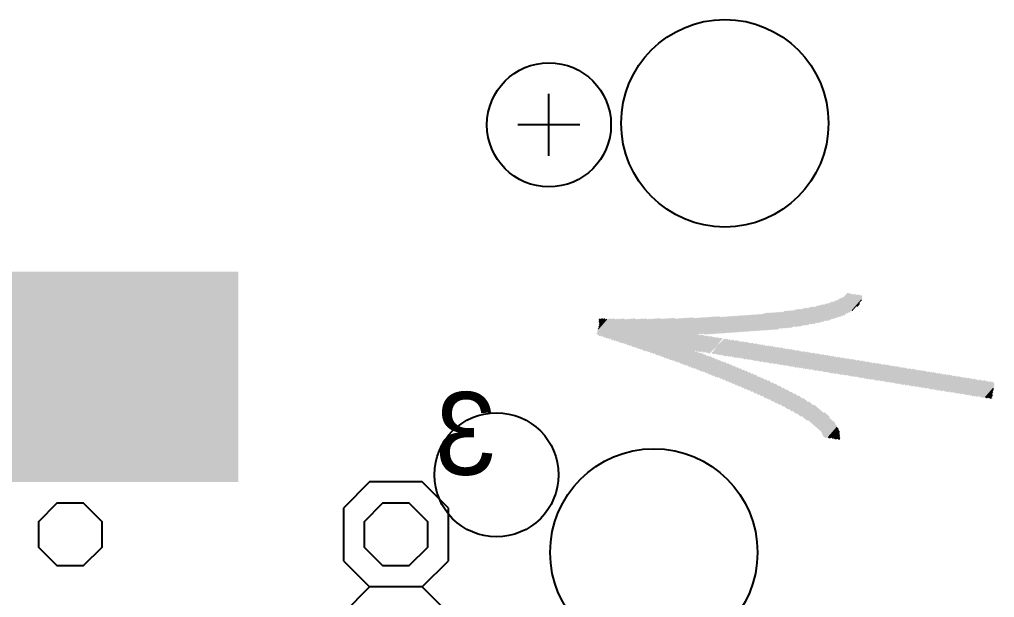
# Model space of a CAD drawing. Extents: x -28.5 to 28.5, y -1.2 to 59.4.
# Drawn here: x 4.87 to 28.45, y 14.99 to 28.96 of the extents above; entities that cross this region are included whole.
import ezdxf

# ---------------------------------------------------------------- set-up
doc = ezdxf.new("R2010")
doc.units = 0
doc.layers.add('17', color=110, linetype='CONTINUOUS')
doc.layers.add('22', color=253, linetype='CONTINUOUS')

# ---------------------------------------------------------------- blocks, each defined once
blk = doc.blocks.new('RECT')
blk.add_solid([(-0.5, -0.5), (0.5, -0.5), (-0.5, 0.5), (0.5, 0.5)])
blk = doc.blocks.new('OCTAGONP')
blk.add_lwpolyline([(-0.5, -0.2071), (-0.5, 0.2071), (-0.2071, 0.5), (0.2071, 0.5), (0.5, 0.2071), (0.5, -0.2071), (0.2071, -0.5), (-0.2071, -0.5)], close=True)
blk = doc.blocks.new('ROUNDP')
blk.add_circle((0, 0), 0.5)

msp = doc.modelspace()

# ---------------------------------------------------------------- linework, layer by layer
at = {"layer": '22'}
for p, q in [((17.674, 25.662), (17.674, 27.162)), ((18.424, 26.412), (16.924, 26.412)), ((13.335, 17.78), (12.7, 17.145)), ((14.605, 17.78), (13.335, 17.78)), ((15.24, 17.145), (14.605, 17.78)), ((12.7, 17.145), (12.7, 15.875)), ((15.24, 15.875), (15.24, 17.145)), ((12.7, 15.875), (13.335, 15.24)), ((14.605, 15.24), (15.24, 15.875)), ((13.335, 15.24), (12.7, 14.605)), ((14.605, 15.24), (13.335, 15.24)), ((15.24, 14.605), (14.605, 15.24))]:
    msp.add_line(p, q, dxfattribs=at)
for centre in [(17.674, 26.412), (16.404, 17.952)]:
    msp.add_circle(centre, 1.5, dxfattribs=at)

# ---------------------------------------------------------------- block references
at = {"layer": '17', "xscale": 5.016, "yscale": 5.016}
for p, rotation in [((21.928, 26.45), 180), ((21.928, 26.45), 180), ((20.2107, 16.0742), 160), ((20.2107, 16.0742), 160)]:
    msp.add_blockref('ROUNDP', p, dxfattribs=dict(at, rotation=rotation))
at = {"layer": '17', "xscale": 1.524, "yscale": 1.524}
for p in [(6.0922, 16.51), (6.0922, 16.51), (13.97, 16.51), (13.97, 16.51)]:
    msp.add_blockref('OCTAGONP', p, dxfattribs=at)
at = {"layer": '22', "xscale": 20.32, "yscale": 5.08}
msp.add_blockref('RECT', (0, 20.32), dxfattribs=at)
at = {"layer": '22', "yscale": 0.0254}
for p, xscale, rotation in [((24.4182, 21.903), 0.7366, 49), ((24.4707, 21.9247), 0.7874, 49), ((24.5232, 21.9464), 0.7874, 49), ((24.6007, 21.9968), 0.9144, 49), ((24.6449, 22.0089), 0.889, 49), ((24.6724, 22.0018), 0.8636, 49), ((24.7082, 22.0043), 0.8636, 49), ((24.7441, 22.0068), 0.8128, 49), ((24.7882, 22.0189), 0.7874, 49), ((24.8241, 22.0214), 0.7874, 49), ((24.8599, 22.0239), 0.7366, 49), ((24.9041, 22.036), 0.7112, 49), ((24.9399, 22.0385), 0.7112, 49), ((24.9757, 22.0411), 0.6604, 49), ((25.0199, 22.0531), 0.635, 49), ((25.0641, 22.0652), 0.5588, 49), ((25.0916, 22.0582), 0.4826, 49), ((25.1191, 22.0511), 0.3556, 49), ((23.4499, 21.7183), 0.6096, 49), ((23.4857, 21.7208), 0.6096, 49), ((23.5216, 21.7233), 0.6096, 49), ((23.5574, 21.7258), 0.6096, 49), ((23.5933, 21.7283), 0.6096, 49), ((23.6374, 21.7404), 0.635, 49), ((23.6732, 21.7429), 0.635, 49), ((23.7091, 21.7454), 0.635, 49), ((23.7449, 21.7479), 0.635, 49), ((23.7974, 21.7696), 0.635, 49), ((23.8332, 21.7721), 0.635, 49), ((23.8691, 21.7746), 0.635, 49), ((23.9049, 21.7771), 0.635, 49), ((23.9491, 21.7892), 0.6604, 49), ((23.9849, 21.7917), 0.6604, 49), ((24.0374, 21.8134), 0.6604, 49), ((24.0732, 21.8159), 0.6604, 49), ((24.1091, 21.8184), 0.6604, 49), ((24.1532, 21.8305), 0.6858, 49), ((24.1974, 21.8426), 0.6604, 49), ((24.2416, 21.8547), 0.6858, 49), ((24.2857, 21.8668), 0.7112, 49), ((24.3216, 21.8693), 0.7112, 49), ((24.3741, 21.891), 0.7112, 49), ((25.1549, 22.0536), 0.1016, 49), ((18.9882, 21.5413), 0.4826, 49), ((18.9774, 21.5676), 0.4064, 49), ((19.0157, 21.5343), 0.508, 49), ((18.9665, 21.5938), 0.3302, 49), ((19.0432, 21.5272), 0.5334, 49), ((18.9557, 21.6201), 0.254, 49), ((18.8957, 21.7059), 0.0508, 49), ((18.9148, 21.6892), 0.1016, 49), ((18.934, 21.6726), 0.1524, 49), ((18.9532, 21.6559), 0.2032, 49), ((19.0707, 21.5201), 0.5588, 49), ((19.0982, 21.513), 0.5334, 49), ((19.1257, 21.5059), 0.5588, 49), ((19.1615, 21.5085), 0.5588, 49), ((19.1891, 21.5014), 0.5842, 49), ((19.2166, 21.4943), 0.6096, 49), ((19.2524, 21.4968), 0.6096, 49), ((19.2799, 21.4897), 0.635, 49), ((19.3074, 21.4826), 0.6096, 49), ((19.3349, 21.4756), 0.635, 49), ((19.3707, 21.4781), 0.635, 49), ((19.3982, 21.471), 0.6604, 49), ((19.4257, 21.4639), 0.6858, 49), ((19.4616, 21.4664), 0.6858, 49), ((19.4891, 21.4593), 0.7112, 49), ((19.5249, 21.4618), 0.7112, 49), ((19.5441, 21.4452), 0.7112, 49), ((19.5799, 21.4477), 0.7112, 49), ((19.6074, 21.4406), 0.7366, 49), ((19.6349, 21.4335), 0.762, 49), ((19.6707, 21.436), 0.762, 49), ((19.6982, 21.429), 0.7874, 49), ((19.7341, 21.4315), 0.7874, 49), ((19.7616, 21.4244), 0.8128, 49), ((19.7891, 21.4173), 0.7874, 49), ((19.8166, 21.4102), 0.8128, 49), ((19.8441, 21.4031), 0.8382, 49), ((19.8799, 21.4056), 0.8382, 49), ((19.9074, 21.3986), 0.8636, 49), ((19.9432, 21.4011), 0.8636, 49), ((19.9707, 21.394), 0.889, 49), ((19.9982, 21.3869), 0.9144, 49), ((20.0341, 21.3894), 0.9144, 49), ((20.0616, 21.3823), 0.9398, 49), ((20.0891, 21.3753), 0.9144, 49), ((20.1166, 21.3682), 0.9398, 49), ((20.1441, 21.3611), 0.9652, 49), ((20.1799, 21.3636), 0.9652, 49), ((20.2074, 21.3565), 0.9906, 49), ((20.2433, 21.359), 0.9906, 49), ((20.2708, 21.352), 1.016, 49), ((20.2983, 21.3449), 1.0414, 49), ((20.3341, 21.3474), 1.0414, 49), ((20.3616, 21.3403), 1.0668, 49), ((20.3891, 21.3332), 1.0414, 49), ((20.4166, 21.3261), 1.0668, 49), ((20.4524, 21.3287), 1.0668, 49), ((20.4799, 21.3216), 1.0922, 49), ((20.5074, 21.3145), 1.1176, 49), ((20.5433, 21.317), 1.1176, 49), ((20.5708, 21.3099), 1.143, 49), ((20.6066, 21.3124), 1.143, 49), ((20.6341, 21.3054), 1.1684, 49), ((20.6616, 21.2983), 1.1938, 49), ((20.6974, 21.3008), 1.1938, 49), ((20.7249, 21.2937), 1.2192, 49), ((20.7608, 21.2962), 1.2192, 49), ((20.7799, 21.2795), 1.2192, 49), ((20.8074, 21.2725), 1.2446, 49), ((20.8433, 21.275), 1.2446, 49), ((20.8708, 21.2679), 1.27, 49), ((20.8983, 21.2608), 1.2954, 49), ((20.9341, 21.2633), 1.2954, 49), ((20.9616, 21.2562), 1.3208, 49), ((20.9975, 21.2587), 1.3208, 49), ((21.025, 21.2517), 1.3462, 49), ((21.0525, 21.2446), 1.3716, 49), ((21.0883, 21.2471), 1.3716, 49), ((21.1158, 21.24), 1.397, 49), ((21.1516, 21.2425), 1.397, 49), ((21.1791, 21.2354), 1.4224, 49), ((21.4982, 21.5638), 0.5588, 49), ((21.5341, 21.5663), 0.5588, 49), ((21.5699, 21.5688), 0.5588, 49), ((21.6057, 21.5713), 0.5588, 49), ((21.6249, 21.5547), 0.5588, 49), ((21.6607, 21.5572), 0.5588, 49), ((21.6966, 21.5597), 0.5588, 49), ((21.7324, 21.5622), 0.5588, 49), ((21.7682, 21.5647), 0.5588, 49), ((21.8041, 21.5672), 0.5588, 49), ((21.8399, 21.5697), 0.5588, 49), ((21.8757, 21.5722), 0.5588, 49), ((21.9116, 21.5747), 0.5588, 49), ((21.9474, 21.5772), 0.5588, 49), ((21.9833, 21.5797), 0.5588, 49), ((22.0191, 21.5822), 0.5588, 49), ((22.0549, 21.5847), 0.5588, 49), ((22.0907, 21.5873), 0.5588, 49), ((22.1266, 21.5898), 0.5588, 49), ((22.1624, 21.5923), 0.5588, 49), ((22.1983, 21.5948), 0.5588, 49), ((22.2341, 21.5973), 0.5588, 49), ((22.2699, 21.5998), 0.5588, 49), ((22.3057, 21.6023), 0.5588, 49), ((22.3416, 21.6048), 0.5588, 49), ((22.3774, 21.6073), 0.5588, 49), ((22.4133, 21.6098), 0.5588, 49), ((22.4491, 21.6123), 0.5588, 49), ((22.4849, 21.6148), 0.5588, 49), ((22.5208, 21.6173), 0.5588, 49), ((22.5566, 21.6198), 0.5588, 49), ((22.5924, 21.6223), 0.5588, 49), ((22.6283, 21.6248), 0.5588, 49), ((22.6641, 21.6273), 0.5588, 49), ((22.7082, 21.6394), 0.5842, 49), ((22.7441, 21.6419), 0.5842, 49), ((22.7799, 21.6444), 0.5842, 49), ((22.8158, 21.6469), 0.5842, 49), ((22.8516, 21.6495), 0.5842, 49), ((22.8874, 21.652), 0.5842, 49), ((22.9232, 21.6545), 0.5842, 49), ((22.9591, 21.657), 0.5842, 49), ((22.9949, 21.6595), 0.5842, 49), ((23.0308, 21.662), 0.5842, 49), ((23.0666, 21.6645), 0.5842, 49), ((23.1024, 21.667), 0.5842, 49), ((23.1383, 21.6695), 0.5842, 49), ((23.1824, 21.6816), 0.6096, 49), ((23.2183, 21.6841), 0.6096, 49), ((23.2541, 21.6866), 0.6096, 49), ((23.2899, 21.6891), 0.6096, 49), ((23.3258, 21.6916), 0.6096, 49), ((23.3616, 21.6941), 0.6096, 49), ((23.3974, 21.6966), 0.6096, 49), ((21.015, 21.0079), 0.8636, 49), ((21.0508, 21.0104), 0.8636, 49), ((21.0783, 21.0033), 0.889, 49), ((21.1058, 20.9962), 0.8636, 49), ((21.1333, 20.9892), 0.889, 49), ((21.1525, 20.9725), 0.889, 49), ((21.1883, 20.975), 0.889, 49), ((21.2158, 20.9679), 0.9144, 49), ((21.2708, 20.9538), 0.9144, 49), ((21.385, 21.1238), 0.4572, 49), ((21.4483, 21.1192), 0.4826, 49), ((21.4675, 21.1026), 0.4826, 49), ((21.5033, 21.1051), 0.4826, 49), ((21.5308, 21.098), 0.4572, 49), ((21.5583, 21.0909), 0.4826, 49), ((21.5942, 21.0934), 0.4826, 49), ((21.6217, 21.0863), 0.4572, 49), ((21.6492, 21.0793), 0.4826, 49), ((21.685, 21.0818), 0.4826, 49), ((21.7042, 21.0651), 0.4826, 49), ((21.74, 21.0676), 0.4826, 40), ((21.7675, 21.0605), 0.4572, 49), ((21.795, 21.0534), 0.4826, 49), ((21.8308, 21.0559), 0.4826, 49), ((21.8583, 21.0489), 0.4572, 49), ((21.8858, 21.0418), 0.4826, 49), ((21.9133, 21.0347), 0.4572, 49), ((21.9408, 21.0276), 0.4826, 49), ((21.9767, 21.0301), 0.4826, 49), ((22.0042, 21.0231), 0.4572, 49), ((22.0317, 21.016), 0.4826, 49), ((22.0675, 21.0185), 0.4826, 49), ((22.0867, 21.0018), 0.4826, 49), ((22.1225, 21.0043), 0.4826, 49), ((22.15, 20.9973), 0.4572, 49), ((22.1775, 20.9902), 0.4826, 49), ((22.2133, 20.9927), 0.4826, 49), ((22.2408, 20.9856), 0.4572, 49), ((22.2684, 20.9785), 0.4826, 49), ((22.3042, 20.981), 0.4826, 49), ((22.3234, 20.9644), 0.4826, 49), ((22.3592, 20.9669), 0.4826, 49), ((22.3867, 20.9598), 0.4572, 49), ((22.4142, 20.9527), 0.4826, 49), ((22.45, 20.9552), 0.4826, 49), ((22.4775, 20.9481), 0.4572, 49), ((22.505, 20.9411), 0.4826, 49), ((22.5409, 20.9436), 0.4826, 49), ((22.56, 20.9269), 0.4826, 49), ((22.5959, 20.9294), 0.4826, 49), ((22.6234, 20.9223), 0.4572, 49), ((22.6509, 20.9152), 0.4826, 49), ((22.6867, 20.9178), 0.4826, 49), ((22.7142, 20.9107), 0.4572, 49), ((22.7417, 20.9036), 0.4826, 49), ((22.7692, 20.8965), 0.4572, 49), ((22.7967, 20.8894), 0.4826, 49), ((22.8325, 20.8919), 0.4826, 49), ((22.86, 20.8849), 0.4572, 49), ((22.8875, 20.8778), 0.4826, 49), ((22.9234, 20.8803), 0.4826, 49), ((22.9425, 20.8636), 0.4826, 49), ((22.9784, 20.8661), 0.4826, 49), ((23.0059, 20.859), 0.4572, 49), ((23.0334, 20.852), 0.4826, 49), ((23.0692, 20.8545), 0.4826, 49), ((23.0967, 20.8474), 0.4572, 49), ((23.1242, 20.8403), 0.4826, 49), ((23.1601, 20.8428), 0.4826, 49), ((23.1792, 20.8262), 0.4826, 49), ((23.2151, 20.8287), 0.4826, 49), ((23.2426, 20.8216), 0.4572, 49), ((23.2701, 20.8145), 0.4826, 49), ((23.3059, 20.817), 0.4826, 49), ((23.3609, 20.8029), 0.4826, 49), ((23.3967, 20.8054), 0.4826, 49), ((21.0767, 20.7692), 0.4318, 49), ((21.1317, 20.755), 0.4318, 49), ((21.1592, 20.7479), 0.4064, 49), ((21.1867, 20.7408), 0.4318, 49), ((21.2059, 20.7242), 0.4318, 49), ((21.2417, 20.7267), 0.4318, 49), ((21.2609, 20.71), 0.4318, 49), ((21.28, 20.6934), 0.4318, 49), ((21.3159, 20.6959), 0.4318, 49), ((21.335, 20.6792), 0.4318, 49), ((21.3626, 20.6721), 0.4064, 49), ((21.3901, 20.665), 0.4318, 49), ((21.4092, 20.6484), 0.4318, 49), ((21.4451, 20.6509), 0.4318, 49), ((21.4642, 20.6342), 0.4318, 49), ((21.4834, 20.6176), 0.4318, 49), ((21.5192, 20.6201), 0.4318, 49), ((21.5384, 20.6034), 0.4318, 49), ((21.5659, 20.5963), 0.4064, 49), ((21.5934, 20.5892), 0.4318, 49), ((23.3334, 20.8099), 0.4572, 49), ((23.4159, 20.7887), 0.4826, 49), ((23.4517, 20.7912), 0.4826, 49), ((23.4792, 20.7841), 0.4572, 49), ((23.5067, 20.777), 0.4826, 49), ((23.5426, 20.7796), 0.4826, 49), ((23.5701, 20.7725), 0.4572, 49), ((23.5976, 20.7654), 0.4826, 49), ((23.6251, 20.7583), 0.4572, 49), ((23.6526, 20.7512), 0.4826, 49), ((23.6884, 20.7537), 0.4826, 49), ((23.7159, 20.7467), 0.4572, 49), ((23.7434, 20.7396), 0.4826, 49), ((23.7792, 20.7421), 0.4826, 49), ((23.7984, 20.7254), 0.4826, 49), ((23.8342, 20.7279), 0.4826, 49), ((23.8618, 20.7209), 0.4572, 49), ((23.8893, 20.7138), 0.4826, 49), ((23.9251, 20.7163), 0.4826, 49), ((23.9526, 20.7092), 0.4572, 49), ((23.9801, 20.7021), 0.4826, 49), ((24.0159, 20.7046), 0.4826, 49), ((24.0351, 20.688), 0.4826, 49), ((24.0709, 20.6905), 0.4826, 49), ((24.0984, 20.6834), 0.4572, 49), ((24.1259, 20.6763), 0.4826, 49), ((24.1618, 20.6788), 0.4826, 49), ((24.1893, 20.6717), 0.4572, 49), ((24.2168, 20.6647), 0.4826, 49), ((24.2526, 20.6672), 0.4826, 49), ((24.2718, 20.6505), 0.4826, 49), ((24.3076, 20.653), 0.4826, 49), ((24.3351, 20.6459), 0.4572, 49), ((24.3626, 20.6388), 0.4826, 49), ((24.3984, 20.6414), 0.4826, 49), ((24.4259, 20.6343), 0.4572, 49), ((24.4534, 20.6272), 0.4826, 49), ((24.4809, 20.6201), 0.4572, 49), ((24.5084, 20.613), 0.4826, 49), ((24.5443, 20.6155), 0.4826, 49), ((24.5718, 20.6085), 0.4572, 49), ((24.5993, 20.6014), 0.4826, 49), ((24.6351, 20.6039), 0.4826, 49), ((24.6543, 20.5872), 0.4826, 49), ((24.6901, 20.5897), 0.4826, 49), ((24.7176, 20.5827), 0.4572, 49), ((24.7451, 20.5756), 0.4826, 49), ((24.781, 20.5781), 0.4826, 49), ((24.8718, 20.5664), 0.4826, 49), ((21.6126, 20.5726), 0.4318, 49), ((21.6401, 20.5655), 0.4064, 49), ((21.6676, 20.5584), 0.4318, 49), ((21.6867, 20.5418), 0.4318, 49), ((21.7142, 20.5347), 0.4064, 49), ((21.7417, 20.5276), 0.4318, 49), ((21.7609, 20.5109), 0.4318, 49), ((21.7967, 20.5134), 0.4318, 49), ((21.8159, 20.4968), 0.4318, 49), ((21.8351, 20.4801), 0.4318, 49), ((21.8709, 20.4826), 0.4318, 49), ((21.8901, 20.4659), 0.4318, 49), ((21.9176, 20.4589), 0.4064, 49), ((21.9451, 20.4518), 0.4318, 49), ((21.9643, 20.4351), 0.4318, 49), ((21.9918, 20.428), 0.4064, 49), ((22.0193, 20.421), 0.4318, 49), ((22.0384, 20.4043), 0.4318, 49), ((22.0659, 20.3972), 0.4064, 49), ((22.0934, 20.3901), 0.4318, 49), ((22.1126, 20.3735), 0.4318, 49), ((22.1401, 20.3664), 0.4064, 49), ((22.1676, 20.3593), 0.4318, 49), ((24.8085, 20.571), 0.4572, 49), ((24.836, 20.5639), 0.4826, 49), ((24.891, 20.5498), 0.4826, 49), ((24.9268, 20.5523), 0.4826, 49), ((24.9543, 20.5452), 0.4572, 49), ((24.9818, 20.5381), 0.4826, 49), ((25.0176, 20.5406), 0.4826, 49), ((25.0451, 20.5335), 0.4572, 49), ((25.0726, 20.5265), 0.4826, 49), ((25.1085, 20.529), 0.4826, 49), ((25.1276, 20.5123), 0.4826, 49), ((25.1635, 20.5148), 0.4826, 49), ((25.191, 20.5077), 0.4572, 49), ((25.2185, 20.5006), 0.4826, 49), ((25.2543, 20.5032), 0.4826, 49), ((25.2818, 20.4961), 0.4572, 49), ((25.3093, 20.489), 0.4826, 49), ((25.3368, 20.4819), 0.4572, 49), ((25.3643, 20.4748), 0.4826, 49), ((25.4001, 20.4773), 0.4826, 49), ((25.4276, 20.4703), 0.4572, 49), ((25.4551, 20.4632), 0.4826, 49), ((25.491, 20.4657), 0.4826, 49), ((25.5102, 20.449), 0.4826, 49), ((25.546, 20.4515), 0.4826, 49), ((25.5735, 20.4444), 0.4572, 49), ((25.601, 20.4374), 0.4826, 49), ((25.6368, 20.4399), 0.4826, 49), ((25.6643, 20.4328), 0.4572, 49), ((25.6918, 20.4257), 0.4826, 49), ((25.7277, 20.4282), 0.4826, 49), ((25.7468, 20.4116), 0.4826, 49), ((25.7827, 20.4141), 0.4826, 49), ((25.8102, 20.407), 0.4572, 49), ((25.8377, 20.3999), 0.4826, 49), ((25.8735, 20.4024), 0.4826, 49), ((25.901, 20.3953), 0.4572, 49), ((25.9285, 20.3883), 0.4826, 49), ((25.9643, 20.3908), 0.4826, 49), ((25.9835, 20.3741), 0.4826, 49), ((26.0193, 20.3766), 0.4826, 49), ((26.0468, 20.3695), 0.4572, 49), ((26.0743, 20.3624), 0.4826, 49), ((26.1102, 20.365), 0.4826, 49), ((26.1377, 20.3579), 0.4572, 49), ((26.1652, 20.3508), 0.4826, 49), ((26.1927, 20.3437), 0.4572, 49), ((26.2202, 20.3366), 0.4826, 49), ((26.256, 20.3391), 0.4826, 49), ((22.1868, 20.3427), 0.4318, 49), ((22.2143, 20.3356), 0.4064, 49), ((22.2418, 20.3285), 0.4318, 49), ((22.261, 20.3118), 0.4318, 49), ((22.2885, 20.3048), 0.4064, 49), ((22.316, 20.2977), 0.4318, 49), ((22.3351, 20.281), 0.4318, 49), ((22.3626, 20.2739), 0.4064, 49), ((22.3901, 20.2669), 0.4318, 49), ((22.4093, 20.2502), 0.4318, 49), ((22.4368, 20.2431), 0.4064, 49), ((22.4643, 20.236), 0.4318, 49), ((22.4835, 20.2194), 0.4318, 49), ((22.511, 20.2123), 0.4064, 49), ((22.5385, 20.2052), 0.4318, 49), ((22.5576, 20.1885), 0.4318, 49), ((22.5851, 20.1815), 0.4064, 49), ((22.6043, 20.1648), 0.4064, 49), ((22.6318, 20.1577), 0.4318, 49), ((22.6593, 20.1507), 0.4064, 49), ((22.6785, 20.134), 0.4064, 49), ((22.706, 20.1269), 0.4318, 49), ((26.2835, 20.3321), 0.4572, 49), ((26.311, 20.325), 0.4826, 49), ((26.3469, 20.3275), 0.4826, 49), ((26.366, 20.3108), 0.4826, 49), ((26.4019, 20.3133), 0.4826, 49), ((26.4294, 20.3063), 0.4572, 49), ((26.4569, 20.2992), 0.4826, 49), ((26.4927, 20.3017), 0.4826, 49), ((26.5202, 20.2946), 0.4572, 49), ((26.5477, 20.2875), 0.4826, 49), ((26.5835, 20.29), 0.4826, 49), ((26.6027, 20.2734), 0.4826, 49), ((26.6385, 20.2759), 0.4826, 49), ((26.666, 20.2688), 0.4572, 49), ((26.6935, 20.2617), 0.4826, 49), ((26.7294, 20.2642), 0.4826, 49), ((26.7569, 20.2571), 0.4572, 49), ((26.7844, 20.2501), 0.4826, 49), ((26.8202, 20.2526), 0.4826, 49), ((26.8394, 20.2359), 0.4826, 49), ((26.8752, 20.2384), 0.4826, 49), ((26.9027, 20.2313), 0.4572, 49), ((26.9302, 20.2242), 0.4826, 49), ((26.966, 20.2268), 0.4826, 49), ((26.9935, 20.2197), 0.4572, 49), ((27.021, 20.2126), 0.4826, 49), ((27.0486, 20.2055), 0.4572, 49), ((27.0761, 20.1984), 0.4826, 49), ((27.1119, 20.2009), 0.4826, 49), ((27.1394, 20.1939), 0.4572, 49), ((27.1669, 20.1868), 0.4826, 49), ((27.2027, 20.1893), 0.4826, 49), ((27.2219, 20.1726), 0.4826, 49), ((27.2577, 20.1751), 0.4826, 49), ((27.2852, 20.1681), 0.4572, 49), ((27.3127, 20.161), 0.4826, 49), ((27.3486, 20.1635), 0.4826, 49), ((27.3761, 20.1564), 0.4572, 49), ((27.4036, 20.1493), 0.4826, 49), ((27.4394, 20.1518), 0.4826, 49), ((27.4586, 20.1352), 0.4826, 49), ((27.4944, 20.1377), 0.4826, 49), ((27.5219, 20.1306), 0.4572, 49), ((27.5494, 20.1235), 0.4826, 49), ((27.5852, 20.126), 0.4826, 49), ((27.6127, 20.1189), 0.4572, 49), ((27.6402, 20.1119), 0.4826, 49), ((27.6761, 20.1144), 0.4826, 49), ((27.6952, 20.0977), 0.4826, 49), ((27.7311, 20.1002), 0.4826, 49), ((22.7335, 20.1198), 0.4064, 49), ((22.7527, 20.1032), 0.4064, 49), ((22.7802, 20.0961), 0.4318, 49), ((22.7993, 20.0794), 0.4318, 49), ((22.8268, 20.0723), 0.4064, 49), ((22.8543, 20.0653), 0.4318, 49), ((22.8735, 20.0486), 0.4318, 49), ((22.901, 20.0415), 0.4064, 49), ((22.9202, 20.0249), 0.4064, 49), ((22.9477, 20.0178), 0.4318, 49), ((22.9752, 20.0107), 0.4064, 49), ((22.9944, 19.994), 0.4064, 49), ((23.0219, 19.987), 0.4318, 49), ((23.041, 19.9703), 0.4318, 49), ((23.0685, 19.9632), 0.4064, 49), ((23.0877, 19.9465), 0.4064, 49), ((23.1152, 19.9395), 0.4318, 49), ((23.1427, 19.9324), 0.4064, 49), ((23.1619, 19.9157), 0.4064, 49), ((23.181, 19.8991), 0.4064, 49), ((23.2085, 19.892), 0.4318, 49), ((27.7586, 20.0931), 0.4572, 49), ((27.7861, 20.086), 0.4826, 49), ((27.8219, 20.0886), 0.4826, 49), ((27.8494, 20.0815), 0.4572, 49), ((27.8769, 20.0744), 0.4826, 49), ((27.9044, 20.0673), 0.4572, 49), ((27.9319, 20.0602), 0.4826, 49), ((27.9678, 20.0627), 0.4826, 49), ((27.9953, 20.0557), 0.4572, 49), ((28.0228, 20.0486), 0.4826, 49), ((28.0586, 20.0511), 0.4826, 49), ((28.0778, 20.0344), 0.4826, 49), ((28.1136, 20.0369), 0.4826, 49), ((28.1411, 20.0298), 0.4572, 49), ((28.1686, 20.0228), 0.4826, 49), ((28.2044, 20.0253), 0.4826, 49), ((28.2319, 20.0182), 0.4572, 49), ((28.2594, 20.0111), 0.4826, 49), ((28.2869, 20.004), 0.4572, 49), ((28.2978, 19.9778), 0.4318, 49), ((28.3169, 19.9611), 0.381, 49), ((28.3278, 19.9349), 0.3048, 49), ((23.236, 19.8849), 0.4064, 49), ((23.2552, 19.8682), 0.4064, 49), ((23.2744, 19.8516), 0.4064, 49), ((23.3019, 19.8445), 0.4318, 49), ((23.3294, 19.8374), 0.4064, 49), ((23.3485, 19.8208), 0.4064, 49), ((23.3677, 19.8041), 0.4064, 49), ((23.4036, 19.8066), 0.4064, 49), ((23.4227, 19.7899), 0.4064, 49), ((23.4419, 19.7733), 0.4064, 49), ((23.4611, 19.7566), 0.4064, 49), ((23.4969, 19.7591), 0.4064, 49), ((23.5161, 19.7424), 0.4064, 49), ((23.5352, 19.7258), 0.4064, 49), ((23.5544, 19.7091), 0.4064, 49), ((23.5819, 19.702), 0.4318, 49), ((23.6094, 19.695), 0.4064, 49), ((23.6286, 19.6783), 0.4064, 49), ((23.6477, 19.6616), 0.4064, 49), ((28.3386, 19.9086), 0.2794, 49), ((28.3495, 19.8824), 0.2032, 49), ((28.3603, 19.8561), 0.127, 49), ((28.3711, 19.8299), 0.1016, 49), ((28.382, 19.8036), 0.0254, 49), ((23.6669, 19.645), 0.4064, 49), ((23.7028, 19.6475), 0.4064, 49), ((23.7219, 19.6308), 0.4064, 49), ((23.7411, 19.6141), 0.4064, 49), ((23.7603, 19.5975), 0.4064, 49), ((23.7794, 19.5808), 0.4064, 49), ((23.8069, 19.5737), 0.381, 49), ((23.8344, 19.5667), 0.4064, 49), ((23.8536, 19.55), 0.4064, 49), ((23.8728, 19.5333), 0.4064, 49), ((23.8919, 19.5167), 0.4064, 49), ((23.9194, 19.5096), 0.381, 49), ((23.9386, 19.4929), 0.381, 49), ((23.9661, 19.4858), 0.4064, 49), ((23.9853, 19.4692), 0.4064, 49), ((24.0045, 19.4525), 0.4064, 49), ((24.0236, 19.4359), 0.4064, 49), ((24.0428, 19.4192), 0.4064, 49), ((24.0703, 19.4121), 0.381, 49), ((24.0895, 19.3954), 0.381, 49), ((24.1086, 19.3788), 0.381, 49), ((24.1278, 19.3621), 0.381, 49), ((24.147, 19.3455), 0.381, 49), ((24.1661, 19.3288), 0.381, 49), ((24.1853, 19.3121), 0.381, 49), ((24.2128, 19.305), 0.4064, 49), ((24.232, 19.2884), 0.4064, 49), ((24.2512, 19.2717), 0.4064, 49), ((24.2703, 19.2551), 0.4064, 49), ((24.2895, 19.2384), 0.4064, 49), ((24.3087, 19.2217), 0.4064, 49), ((24.3278, 19.2051), 0.4064, 49), ((24.3387, 19.1788), 0.381, 49), ((24.3578, 19.1622), 0.381, 49), ((24.377, 19.1455), 0.381, 49), ((24.3962, 19.1288), 0.381, 49), ((24.407, 19.1026), 0.4064, 49), ((24.4262, 19.0859), 0.4064, 49), ((24.437, 19.0597), 0.4318, 49), ((24.4562, 19.043), 0.4318, 49), ((24.467, 19.0168), 0.4064, 49), ((24.4862, 19.0001), 0.4064, 49), ((24.5137, 18.993), 0.381, 49), ((24.5329, 18.9763), 0.3302, 49), ((24.552, 18.9597), 0.3302, 49), ((24.5795, 18.9526), 0.3048, 49), ((24.5987, 18.9359), 0.254, 49), ((24.6179, 18.9193), 0.254, 49), ((24.6371, 18.9026), 0.2032, 49), ((24.6479, 18.8764), 0.1778, 49), ((24.6671, 18.8597), 0.127, 49), ((24.6862, 18.843), 0.0762, 49), ((24.6971, 18.8168), 0.0508, 49)]:
    msp.add_blockref('RECT', p, dxfattribs=dict(at, xscale=xscale, rotation=rotation))

# ---------------------------------------------------------------- texts
at = {"layer": '22', "text_generation_flag": 2}
msp.add_text('3', height=2, dxfattribs=at).set_placement((16.404, 17.952))

doc.saveas('drawing.dxf')
